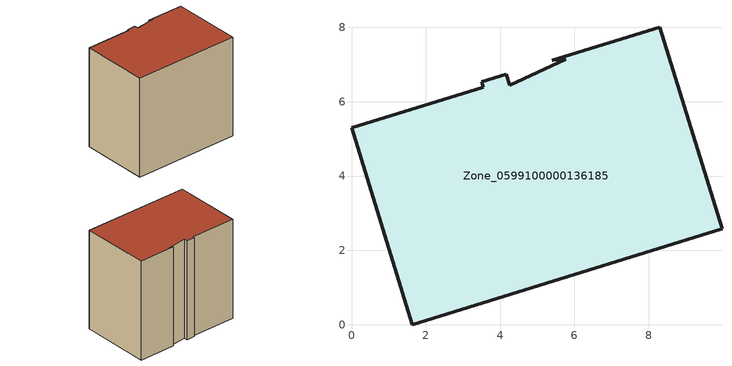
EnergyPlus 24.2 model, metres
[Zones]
Zone_0599100000136185
 floor ground (C_G): 5.39,7.11 8.3,8 9.97,2.58 1.63,0 0,5.3 3.55,6.39 3.51,6.53 4.17,6.73 4.26,6.44 5.76,7.14 z0
 wall outside (C_F): 9.97,2.58 8.3,8 5.39,7.11 5.76,7.14 4.26,6.44 4.17,6.73 3.51,6.53 3.55,6.39 0,5.3 1.63,0 9.97,2.58 z0:8.24
 roof outside (C_R): 8.3,8 5.39,7.11 5.76,7.14 4.26,6.44 4.17,6.73 3.51,6.53 3.55,6.39 0,5.3 1.63,0 9.97,2.58 z8.24
[BUILDING]
Pand.0599100000136185: North Axis=0; Terrain=City; Loads Convergence Tolerance Value=0.04; Temperature Convergence Tolerance Value=0.4; Solar Distribution=FullExterior; Maximum Number of Warmup Days=25; Minimum Number of Warmup Days=1
[Site:Location]
Rotterdam.The.Hague.AP_ZH_NLD Design_Conditions: Latitude=51.96; Longitude=4.45; Time Zone=1; Elevation=-4.5
[SITE:GROUNDTEMPERATURE:BUILDINGSURFACE]
18, 18, 18, 18, 18, 18, 18, 18, 18, 18, 18, 18
[MATERIAL] Thermal Absorptance=0.9; Solar Absorptance=0.7; Visible Absorptance=0.7
Name | Roughness | Thickness | Conductivity | Density | Specific Heat
G.TI.1975-1991 | MediumSmooth | 0.15 | 0.288461 | 540 | 1210
F.TI.1975-1991 | Rough | 0.3 | 0.230769 | 1920 | 840
R.TI.1975-1991 | MediumRough | 0.2 | 0.153846 | 1500 | 1000
[CONSTRUCTION]
C_G: G.TI.1975-1991
C_F: F.TI.1975-1991
C_R: R.TI.1975-1991
[ZONE]
Zone_0599100000136185: Type=1; Multiplier=1; Ceiling Height=Autocalculate; Volume=Autocalculate; Floor Area=autocalculate; Part of Total Floor Area=Yes
[ZONEINFILTRATION:DESIGNFLOWRATE]
Infil_Zone_0599100000136185: Zone or ZoneList or Space or SpaceList=Zone_0599100000136185; Schedule=AlwaysOn; Design Flow Rate Calculation Method=Flow/Area; Flow Rate per Floor Area=0.003; Constant Term Coefficient=1; Temperature Term Coefficient=0; Velocity Term Coefficient=0; Velocity Squared Term Coefficient=0
[HVACTEMPLATE:ZONE:IDEALLOADSAIRSYSTEM]
Zone_0599100000136185: Maximum Heating Supply Air Temperature=50; Minimum Cooling Supply Air Temperature=13; Maximum Heating Supply Air Humidity Ratio=0.0156; Minimum Cooling Supply Air Humidity Ratio=0.0077; Heating Limit=NoLimit; Cooling Limit=NoLimit; Dehumidification Control Type=ConstantSensibleHeatRatio; Cooling Sensible Heat Ratio=0.7; Dehumidification Setpoint=60; Humidification Control Type=None; Humidification Setpoint=30; Outdoor Air Method=None; Outdoor Air Flow Rate per Person=0.00944; Outdoor Air Flow Rate per Zone Floor Area=0; Outdoor Air Flow Rate per Zone=0; Demand Controlled Ventilation Type=None; Outdoor Air Economizer Type=NoEconomizer; Heat Recovery Type=None; Sensible Heat Recovery Effectiveness=0.7; Latent Heat Recovery Effectiveness=0.65
[ZONECONTROL:THERMOSTAT]
ThermostatControl_Zone_0599100000136185: Zone or ZoneList=Zone_0599100000136185; Control Type Schedule=DualSetpointControlType; Control 1=Thermostat_Zone_0599100000136185; Temperature Difference Between Cutout And Setpoint=0
[THERMOSTATSETPOINT:DUALSETPOINT]
Thermostat_Zone_0599100000136185: Heating Setpoint Temperature Schedule=HeatingSetpoint_Zone_0599100000136185; Cooling Setpoint Temperature Schedule=CoolingSetpoint_Zone_0599100000136185
[SCHEDULE:COMPACT]
HeatingSetpoint_Zone_0599100000136185: Through: 12/31, For: AllDays, Until: 24:00, 21
CoolingSetpoint_Zone_0599100000136185: Through: 12/31, For: AllDays, Until: 24:00, 24
DualSetpointControlType: Through: 12/31, For: AllDays, Until: 24:00, 4
AlwaysOn: Through: 12/31, For: AllDays, Until: 24:00, 1
